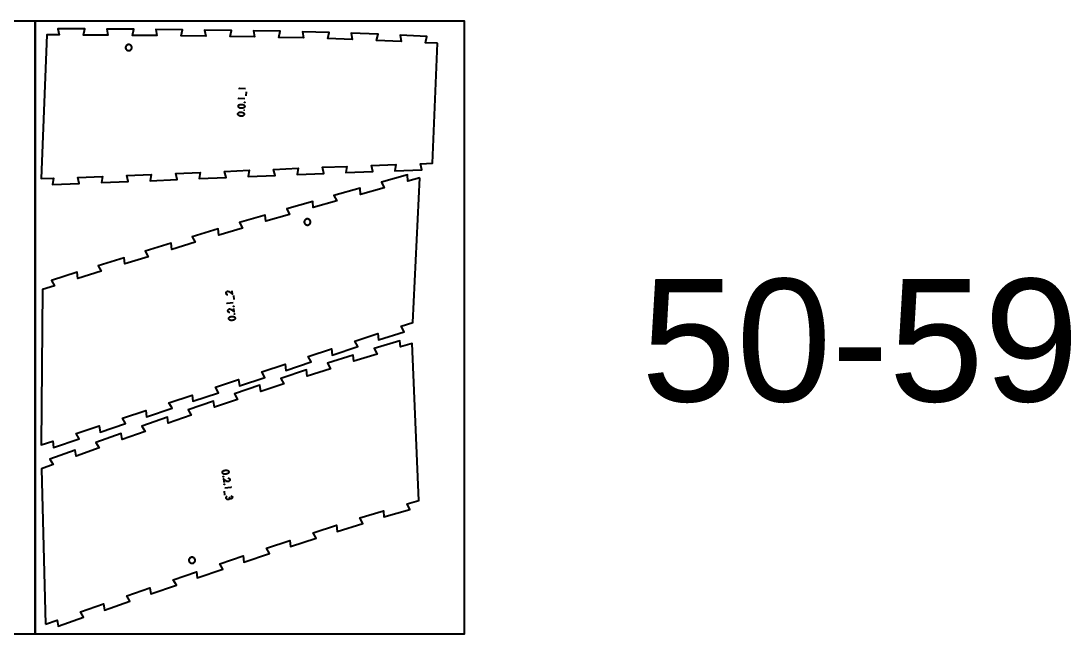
# Model space of a CAD drawing. Header units: millimetres. Extents: x 0 to 7990, y -6000 to -5000.
# Drawn here: x 6277 to 7990, y -6000 to -5000 of the extents above; entities that cross this region are included whole.
import ezdxf

# ---------------------------------------------------------------- set-up
doc = ezdxf.new("R2010")
doc.units = ezdxf.units.MM
doc.header["$MEASUREMENT"] = 0
for name, color, linetype, true_color in [('Default', 18, 'Continuous', 0x000000), ('nest', 18, 'Continuous', 0x000000), ('nest$l_engrave_text', 5, 'Continuous', 0x0000ff), ('nest$l_inner_cut', 3, 'Continuous', 0x00ff00), ('nest$l_outer_cut', 1, 'Continuous', 0xff0000)]:
    doc.layers.add(name, color=color, linetype=linetype, true_color=true_color)

msp = doc.modelspace()

# ---------------------------------------------------------------- linework, layer by layer
at = {"layer": 'Default'}
for points in [[(5600, -6000), (5600, -5000), (6300, -5000), (6300, -6000)], [(6300, -6000), (6300, -5000), (7000, -5000), (7000, -6000)]]:
    msp.add_lwpolyline(points, close=True, dxfattribs=at)
at = {"layer": 'nest$l_engrave_text'}
for points in [[(6633.3, -5111.1), (6633.4, -5109.7), (6643.2, -5110.2)], [(6644.6, -5122), (6644.9, -5115.3)], [(6632.5, -5127.4), (6632.6, -5125.9), (6642.3, -5126.5)], [(6614.6, -5446.8), (6614.2, -5446.7), (6613.5, -5446.5), (6613, -5446.2), (6612.5, -5445.9), (6612, -5445.1), (6611.6, -5444.2), (6611.6, -5443.7), (6611.7, -5443.1), (6611.9, -5442.5), (6612.2, -5442.1), (6613, -5441.3), (6613.5, -5441.1), (6614, -5440.9), (6615, -5441), (6615.3, -5441.1), (6615.5, -5441.1), (6615.9, -5441.3), (6622, -5445.7), (6621.3, -5440)], [(6613.8, -5461.6), (6613.6, -5460.2), (6623.4, -5459.1)], [(6624.9, -5454.4), (6624.2, -5447.7)], [(6617.7, -5475.7), (6617.2, -5475.6), (6616.5, -5475.4), (6616, -5475.1), (6615.6, -5474.8), (6615, -5474), (6614.7, -5473.1), (6614.6, -5472.5), (6614.7, -5472), (6614.9, -5471.5), (6615.2, -5471), (6616.1, -5470.2), (6616.6, -5470), (6617.1, -5469.8), (6617.5, -5469.8), (6618, -5469.9), (6618.3, -5470), (6618.5, -5470), (6618.9, -5470.2), (6625, -5474.6), (6624.4, -5468.8)], [(6614.7, -5745.5), (6615.2, -5745.6), (6615.8, -5745.7), (6616.4, -5746), (6616.8, -5746.3), (6617.4, -5747.1), (6617.8, -5748), (6617.8, -5748.5), (6617.7, -5749.1), (6617.6, -5749.6), (6617.3, -5750.1), (6616.5, -5750.9), (6616, -5751.2), (6615.5, -5751.3), (6614.5, -5751.3), (6614.2, -5751.3), (6614.1, -5751.2), (6613.6, -5751), (6607.4, -5746.8), (6608.2, -5752.6)], [(6608.2, -5767), (6609.2, -5773.7)], [(6619, -5759.5), (6619.2, -5760.9), (6609.6, -5762.2)], [(6619.6, -5774.4), (6620.5, -5774.9), (6621, -5775.3), (6621.5, -5775.9), (6621.8, -5776.7), (6621.7, -5777.6), (6621.4, -5778.5), (6620.7, -5779.1), (6619.9, -5779.4), (6619, -5779.4), (6618.2, -5778.9), (6617.6, -5778.2), (6617.2, -5777.3), (6617.1, -5778.7), (6616.7, -5779.8), (6616, -5780.4), (6615.1, -5780.8), (6614.4, -5780.8), (6613.7, -5780.7), (6613.1, -5780.5), (6612.6, -5780.1), (6611.9, -5779.1), (6611.5, -5777.7), (6611.6, -5776.9), (6612, -5776.1), (6612.5, -5775.5), (6613.3, -5774.9)]]:
    msp.add_lwpolyline(points, dxfattribs=at)
for points in [[(6641.3, -5141), (6640.8, -5141.5), (6640, -5141.9), (6639, -5142.2), (6638.9, -5142.2), (6638.7, -5142.3), (6638.4, -5142.3), (6637.9, -5142.3), (6636.7, -5142.3), (6635.5, -5142.2), (6635, -5142.1), (6634.6, -5142), (6634.4, -5142), (6634.2, -5142), (6633.7, -5141.8), (6633.1, -5141.5), (6632.7, -5141.2), (6632.4, -5141), (6631.9, -5140.3), (6631.7, -5139.7), (6631.6, -5139), (6631.7, -5138.1), (6632.1, -5137.4), (6632.5, -5136.9), (6633.3, -5136.5), (6633.9, -5136.3), (6634.8, -5136.1), (6635.5, -5136), (6636.6, -5136), (6637.6, -5136.1), (6638.4, -5136.1), (6639.2, -5136.3), (6639.8, -5136.5), (6640.4, -5136.8), (6641, -5137.3), (6641.4, -5137.8), (6641.7, -5138.3), (6641.9, -5138.9), (6641.9, -5139.5), (6641.8, -5140.2)], [(6641.5, -5132.7), (6641.6, -5132.6), (6641.8, -5132.5), (6641.9, -5132.6), (6642, -5132.8), (6641.9, -5132.9), (6641.7, -5133), (6641.6, -5132.9)], [(6640.7, -5153.7), (6640.1, -5154.2), (6639.3, -5154.7), (6638.3, -5155), (6638.2, -5155), (6638, -5155), (6637.7, -5155.1), (6637.3, -5155.1), (6636, -5155.1), (6634.8, -5155), (6634.3, -5154.9), (6633.9, -5154.8), (6633.7, -5154.7), (6633.6, -5154.7), (6632.4, -5154.2), (6632, -5153.9), (6631.8, -5153.7), (6631.2, -5153), (6631, -5152.4), (6630.9, -5151.7), (6631, -5150.9), (6631.4, -5150.2), (6631.9, -5149.7), (6632.6, -5149.2), (6633.2, -5149), (6634.1, -5148.8), (6634.9, -5148.7), (6635.9, -5148.7), (6636.9, -5148.8), (6637.7, -5148.9), (6638.5, -5149.1), (6639.1, -5149.2), (6639.8, -5149.6), (6640.3, -5150), (6640.8, -5150.5), (6641, -5151), (6641.2, -5151.6), (6641.3, -5152.2), (6641.1, -5152.9)], [(6640.9, -5145.5), (6640.9, -5145.3), (6641.1, -5145.2), (6641.3, -5145.3), (6641.3, -5145.5), (6641.3, -5145.7), (6641.1, -5145.7), (6640.9, -5145.6)], [(6623.6, -5465.5), (6623.6, -5465.3), (6623.8, -5465.2), (6623.9, -5465.2), (6624, -5465.4), (6624, -5465.6), (6623.8, -5465.7), (6623.6, -5465.6)], [(6624.9, -5478.2), (6624.9, -5478), (6625.1, -5477.9), (6625.3, -5477.9), (6625.4, -5478.1), (6625.3, -5478.3), (6625.1, -5478.3), (6625, -5478.3)], [(6626, -5486.3), (6625.5, -5486.9), (6624.8, -5487.5), (6623.9, -5487.9), (6623.8, -5488), (6623.6, -5488), (6623.3, -5488.1), (6622.9, -5488.2), (6621.6, -5488.4), (6620.4, -5488.5), (6619.9, -5488.4), (6619.5, -5488.4), (6619.3, -5488.4), (6619.1, -5488.4), (6618.5, -5488.3), (6617.9, -5488.1), (6617.5, -5487.9), (6617.2, -5487.7), (6616.6, -5487.1), (6616.2, -5486.5), (6616, -5485.9), (6616, -5485), (6616.3, -5484.3), (6616.7, -5483.7), (6617.3, -5483.2), (6617.9, -5482.8), (6618.8, -5482.5), (6619.5, -5482.3), (6620.5, -5482.2), (6621.5, -5482.1), (6622.3, -5482), (6623.2, -5482.1), (6623.8, -5482.1), (6624.4, -5482.4), (6625.1, -5482.7), (6625.6, -5483.2), (6625.9, -5483.6), (6626.2, -5484.1), (6626.3, -5484.7), (6626.3, -5485.5)], [(6606, -5735.2), (6606.4, -5734.6), (6607.1, -5734), (6608, -5733.5), (6608.1, -5733.4), (6608.3, -5733.4), (6608.6, -5733.3), (6609.1, -5733.2), (6610.3, -5732.9), (6611.5, -5732.8), (6612, -5732.8), (6612.4, -5732.8), (6612.6, -5732.8), (6612.8, -5732.8), (6613.4, -5732.9), (6614, -5733.1), (6614.4, -5733.3), (6614.7, -5733.5), (6615.4, -5734), (6615.7, -5734.6), (6615.9, -5735.3), (6616, -5736.1), (6615.8, -5736.9), (6615.4, -5737.4), (6614.8, -5738), (6614.2, -5738.4), (6613.3, -5738.7), (6612.6, -5738.9), (6611.6, -5739.1), (6610.6, -5739.3), (6609.8, -5739.3), (6609, -5739.3), (6608.4, -5739.3), (6607.7, -5739.1), (6607, -5738.7), (6606.5, -5738.3), (6606.1, -5737.9), (6605.8, -5737.4), (6605.7, -5736.8), (6605.7, -5736)], [(6607.4, -5743.3), (6607.3, -5743.5), (6607.2, -5743.5), (6607, -5743.5), (6606.9, -5743.4), (6606.9, -5743.2), (6607.1, -5743.1), (6607.3, -5743.1)], [(6609.1, -5755.9), (6609.1, -5756.1), (6608.9, -5756.2), (6608.8, -5756.2), (6608.7, -5756), (6608.7, -5755.8), (6608.9, -5755.8), (6609.1, -5755.8)]]:
    msp.add_lwpolyline(points, close=True, dxfattribs=at)
at = {"layer": 'nest$l_inner_cut'}
for points in [[(6453.1, -5038.4), (6452.9, -5038.4), (6452.7, -5038.4), (6452.5, -5038.4), (6452.4, -5038.4), (6452.2, -5038.5), (6452, -5038.5), (6451.8, -5038.5), (6451.7, -5038.5), (6451.5, -5038.6), (6451.3, -5038.6), (6451.2, -5038.7), (6451, -5038.7), (6450.9, -5038.8), (6450.7, -5038.9), (6450.5, -5039), (6450.4, -5039), (6450.2, -5039.1), (6450.1, -5039.2), (6449.9, -5039.3), (6449.8, -5039.4), (6449.7, -5039.5), (6449.5, -5039.6), (6449.4, -5039.7), (6449.3, -5039.9), (6449.2, -5040), (6449, -5040.1), (6448.9, -5040.3), (6448.8, -5040.4), (6448.7, -5040.5), (6448.6, -5040.7), (6448.5, -5040.8), (6448.4, -5041), (6448.4, -5041.1), (6448.3, -5041.3), (6448.2, -5041.4), (6448.1, -5041.6), (6448.1, -5041.8), (6448, -5041.9), (6448, -5042.1), (6447.9, -5042.3), (6447.9, -5042.4), (6447.9, -5042.6), (6447.8, -5042.8), (6447.8, -5042.9), (6447.8, -5043.1), (6447.8, -5043.3), (6447.8, -5043.5), (6447.8, -5043.6), (6447.8, -5043.8), (6447.8, -5044), (6447.8, -5044.2), (6447.9, -5044.3), (6447.9, -5044.5), (6448, -5044.7), (6448, -5044.8), (6448, -5045), (6448.1, -5045.2), (6448.2, -5045.3), (6448.2, -5045.5), (6448.3, -5045.6), (6448.4, -5045.8), (6448.5, -5045.9), (6448.6, -5046.1), (6448.7, -5046.2), (6448.8, -5046.4), (6448.9, -5046.5), (6449, -5046.7), (6449.1, -5046.8), (6449.2, -5046.9), (6449.3, -5047), (6449.5, -5047.1), (6449.6, -5047.3), (6449.7, -5047.4), (6449.9, -5047.5), (6450, -5047.6), (6450.2, -5047.7), (6450.3, -5047.8), (6450.5, -5047.8), (6450.6, -5047.9), (6450.8, -5048), (6450.9, -5048.1), (6451.1, -5048.1), (6451.3, -5048.2), (6451.4, -5048.2), (6451.6, -5048.3), (6451.8, -5048.3), (6451.9, -5048.3), (6452.1, -5048.4), (6452.3, -5048.4), (6452.4, -5048.4), (6452.6, -5048.4), (6452.8, -5048.4), (6453, -5048.4), (6453.1, -5048.4), (6453.3, -5048.4), (6453.5, -5048.4), (6453.7, -5048.3), (6453.8, -5048.3), (6454, -5048.3), (6454.2, -5048.2), (6454.3, -5048.2), (6454.5, -5048.1), (6454.7, -5048.1), (6454.8, -5048), (6455, -5047.9), (6455.1, -5047.8), (6455.3, -5047.8), (6455.4, -5047.7), (6455.6, -5047.6), (6455.7, -5047.5), (6455.9, -5047.4), (6456, -5047.3), (6456.1, -5047.2), (6456.3, -5047), (6456.4, -5046.9), (6456.5, -5046.8), (6456.6, -5046.7), (6456.7, -5046.5), (6456.8, -5046.4), (6456.9, -5046.2), (6457, -5046.1), (6457.1, -5045.9), (6457.2, -5045.8), (6457.3, -5045.6), (6457.3, -5045.5), (6457.4, -5045.3), (6457.5, -5045.2), (6457.5, -5045), (6457.6, -5044.8), (6457.6, -5044.7), (6457.7, -5044.5), (6457.7, -5044.3), (6457.7, -5044.2), (6457.8, -5044), (6457.8, -5043.8), (6457.8, -5043.6), (6457.8, -5043.5), (6457.8, -5043.3), (6457.8, -5043.1), (6457.8, -5042.9), (6457.8, -5042.8), (6457.7, -5042.6), (6457.7, -5042.4), (6457.7, -5042.3), (6457.6, -5042.1), (6457.6, -5041.9), (6457.5, -5041.8), (6457.4, -5041.6), (6457.4, -5041.4), (6457.3, -5041.3), (6457.2, -5041.1), (6457.2, -5041), (6457.1, -5040.8), (6457, -5040.7), (6456.9, -5040.5), (6456.8, -5040.4), (6456.7, -5040.3), (6456.6, -5040.1), (6456.4, -5040), (6456.3, -5039.9), (6456.2, -5039.8), (6456.1, -5039.6), (6455.9, -5039.5), (6455.8, -5039.4), (6455.6, -5039.3), (6455.5, -5039.2), (6455.4, -5039.1), (6455.2, -5039), (6455.1, -5039), (6454.9, -5038.9), (6454.7, -5038.8), (6454.6, -5038.8), (6454.4, -5038.7), (6454.2, -5038.6), (6454.1, -5038.6), (6453.9, -5038.5), (6453.7, -5038.5), (6453.6, -5038.5), (6453.4, -5038.5), (6453.2, -5038.4)], [(6743.7, -5322.9), (6743.5, -5322.9), (6743.3, -5323), (6743.2, -5323), (6743, -5323), (6742.8, -5323.1), (6742.7, -5323.1), (6742.5, -5323.2), (6742.3, -5323.2), (6742.2, -5323.3), (6742, -5323.4), (6741.9, -5323.5), (6741.7, -5323.5), (6741.6, -5323.6), (6741.4, -5323.7), (6741.3, -5323.8), (6741.1, -5323.9), (6741, -5324), (6740.9, -5324.2), (6740.7, -5324.3), (6740.6, -5324.4), (6740.5, -5324.5), (6740.4, -5324.7), (6740.3, -5324.8), (6740.2, -5324.9), (6740.1, -5325.1), (6740, -5325.2), (6739.9, -5325.4), (6739.8, -5325.5), (6739.7, -5325.7), (6739.6, -5325.8), (6739.6, -5326), (6739.5, -5326.1), (6739.5, -5326.3), (6739.4, -5326.5), (6739.4, -5326.6), (6739.3, -5326.8), (6739.3, -5327), (6739.2, -5327.1), (6739.2, -5327.3), (6739.2, -5327.5), (6739.2, -5327.7), (6739.2, -5327.8), (6739.2, -5328), (6739.2, -5328.2), (6739.2, -5328.4), (6739.2, -5328.5), (6739.3, -5328.7), (6739.3, -5328.9), (6739.3, -5329), (6739.4, -5329.2), (6739.4, -5329.4), (6739.5, -5329.5), (6739.5, -5329.7), (6739.6, -5329.9), (6739.7, -5330), (6739.8, -5330.2), (6739.8, -5330.3), (6739.9, -5330.5), (6740, -5330.6), (6740.1, -5330.8), (6740.2, -5330.9), (6740.3, -5331), (6740.4, -5331.2), (6740.6, -5331.3), (6740.7, -5331.4), (6740.8, -5331.6), (6740.9, -5331.7), (6741.1, -5331.8), (6741.2, -5331.9), (6741.3, -5332), (6741.5, -5332.1), (6741.6, -5332.2), (6741.8, -5332.3), (6741.9, -5332.3), (6742.1, -5332.4), (6742.3, -5332.5), (6742.4, -5332.6), (6742.6, -5332.6), (6742.7, -5332.7), (6742.9, -5332.7), (6743.1, -5332.8), (6743.2, -5332.8), (6743.4, -5332.8), (6743.6, -5332.8), (6743.8, -5332.9), (6743.9, -5332.9), (6744.1, -5332.9), (6744.3, -5332.9), (6744.5, -5332.9), (6744.6, -5332.9), (6744.8, -5332.8), (6745, -5332.8), (6745.1, -5332.8), (6745.3, -5332.8), (6745.5, -5332.7), (6745.7, -5332.7), (6745.8, -5332.6), (6746, -5332.6), (6746.1, -5332.5), (6746.3, -5332.4), (6746.5, -5332.3), (6746.6, -5332.3), (6746.8, -5332.2), (6746.9, -5332.1), (6747.1, -5332), (6747.2, -5331.9), (6747.3, -5331.8), (6747.5, -5331.7), (6747.6, -5331.6), (6747.7, -5331.4), (6747.8, -5331.3), (6748, -5331.2), (6748.1, -5331), (6748.2, -5330.9), (6748.3, -5330.8), (6748.4, -5330.6), (6748.5, -5330.5), (6748.6, -5330.3), (6748.6, -5330.2), (6748.7, -5330), (6748.8, -5329.9), (6748.9, -5329.7), (6748.9, -5329.5), (6749, -5329.4), (6749, -5329.2), (6749.1, -5329), (6749.1, -5328.9), (6749.1, -5328.7), (6749.2, -5328.5), (6749.2, -5328.4), (6749.2, -5328.2), (6749.2, -5328), (6749.2, -5327.8), (6749.2, -5327.7), (6749.2, -5327.5), (6749.2, -5327.3), (6749.1, -5327.1), (6749.1, -5327), (6749.1, -5326.8), (6749, -5326.6), (6749, -5326.5), (6748.9, -5326.3), (6748.9, -5326.1), (6748.8, -5326), (6748.7, -5325.8), (6748.7, -5325.7), (6748.6, -5325.5), (6748.5, -5325.4), (6748.4, -5325.2), (6748.3, -5325.1), (6748.2, -5324.9), (6748.1, -5324.8), (6748, -5324.6), (6747.9, -5324.5), (6747.8, -5324.4), (6747.7, -5324.3), (6747.5, -5324.2), (6747.4, -5324), (6747.3, -5323.9), (6747.1, -5323.8), (6747, -5323.7), (6746.8, -5323.6), (6746.7, -5323.5), (6746.5, -5323.5), (6746.4, -5323.4), (6746.2, -5323.3), (6746.1, -5323.2), (6745.9, -5323.2), (6745.7, -5323.1), (6745.6, -5323.1), (6745.4, -5323), (6745.2, -5323), (6745.1, -5323), (6744.9, -5322.9), (6744.7, -5322.9), (6744.5, -5322.9), (6744.4, -5322.9), (6744.2, -5322.9), (6744, -5322.9), (6743.8, -5322.9)], [(6556.7, -5884.7), (6556.9, -5884.6), (6557.1, -5884.6), (6557.2, -5884.6), (6557.4, -5884.5), (6557.6, -5884.5), (6557.7, -5884.4), (6557.9, -5884.4), (6558.1, -5884.3), (6558.2, -5884.2), (6558.4, -5884.1), (6558.5, -5884.1), (6558.7, -5884), (6558.8, -5883.9), (6559, -5883.8), (6559.1, -5883.7), (6559.2, -5883.6), (6559.4, -5883.4), (6559.5, -5883.3), (6559.6, -5883.2), (6559.7, -5883.1), (6559.9, -5882.9), (6560, -5882.8), (6560.1, -5882.7), (6560.2, -5882.5), (6560.3, -5882.4), (6560.4, -5882.2), (6560.4, -5882.1), (6560.5, -5881.9), (6560.6, -5881.8), (6560.7, -5881.6), (6560.7, -5881.5), (6560.8, -5881.3), (6560.8, -5881.1), (6560.9, -5881), (6560.9, -5880.8), (6561, -5880.6), (6561, -5880.4), (6561, -5880.3), (6561, -5880.1), (6561, -5879.9), (6561, -5879.8), (6561, -5879.6), (6561, -5879.4), (6561, -5879.2), (6561, -5879.1), (6561, -5878.9), (6560.9, -5878.7), (6560.9, -5878.6), (6560.9, -5878.4), (6560.8, -5878.2), (6560.7, -5878.1), (6560.7, -5877.9), (6560.6, -5877.7), (6560.6, -5877.6), (6560.5, -5877.4), (6560.4, -5877.3), (6560.3, -5877.1), (6560.2, -5877), (6560.1, -5876.8), (6560, -5876.7), (6559.9, -5876.5), (6559.8, -5876.4), (6559.7, -5876.3), (6559.6, -5876.2), (6559.4, -5876), (6559.3, -5875.9), (6559.2, -5875.8), (6559, -5875.7), (6558.9, -5875.6), (6558.7, -5875.5), (6558.6, -5875.4), (6558.4, -5875.3), (6558.3, -5875.3), (6558.1, -5875.2), (6558, -5875.1), (6557.8, -5875), (6557.6, -5875), (6557.5, -5874.9), (6557.3, -5874.9), (6557.1, -5874.8), (6557, -5874.8), (6556.8, -5874.8), (6556.6, -5874.8), (6556.5, -5874.7), (6556.3, -5874.7), (6556.1, -5874.7), (6555.9, -5874.7), (6555.8, -5874.7), (6555.6, -5874.7), (6555.4, -5874.8), (6555.3, -5874.8), (6555.1, -5874.8), (6554.9, -5874.8), (6554.7, -5874.9), (6554.6, -5874.9), (6554.4, -5875), (6554.2, -5875), (6554.1, -5875.1), (6553.9, -5875.2), (6553.8, -5875.3), (6553.6, -5875.3), (6553.5, -5875.4), (6553.3, -5875.5), (6553.2, -5875.6), (6553, -5875.7), (6552.9, -5875.8), (6552.8, -5875.9), (6552.6, -5876), (6552.5, -5876.2), (6552.4, -5876.3), (6552.3, -5876.4), (6552.2, -5876.6), (6552.1, -5876.7), (6552, -5876.8), (6551.9, -5877), (6551.8, -5877.1), (6551.7, -5877.3), (6551.6, -5877.4), (6551.5, -5877.6), (6551.4, -5877.7), (6551.4, -5877.9), (6551.3, -5878.1), (6551.3, -5878.2), (6551.2, -5878.4), (6551.2, -5878.6), (6551.1, -5878.7), (6551.1, -5878.9), (6551.1, -5879.1), (6551.1, -5879.2), (6551, -5879.4), (6551, -5879.6), (6551, -5879.8), (6551, -5879.9), (6551, -5880.1), (6551.1, -5880.3), (6551.1, -5880.5), (6551.1, -5880.6), (6551.2, -5880.8), (6551.2, -5881), (6551.2, -5881.1), (6551.3, -5881.3), (6551.3, -5881.5), (6551.4, -5881.6), (6551.5, -5881.8), (6551.6, -5881.9), (6551.6, -5882.1), (6551.7, -5882.2), (6551.8, -5882.4), (6551.9, -5882.5), (6552, -5882.7), (6552.1, -5882.8), (6552.2, -5883), (6552.3, -5883.1), (6552.5, -5883.2), (6552.6, -5883.3), (6552.7, -5883.4), (6552.8, -5883.6), (6553, -5883.7), (6553.1, -5883.8), (6553.3, -5883.9), (6553.4, -5884), (6553.5, -5884.1), (6553.7, -5884.1), (6553.9, -5884.2), (6554, -5884.3), (6554.2, -5884.4), (6554.3, -5884.4), (6554.5, -5884.5), (6554.7, -5884.5), (6554.8, -5884.6), (6555, -5884.6), (6555.2, -5884.6), (6555.3, -5884.7), (6555.5, -5884.7), (6555.7, -5884.7), (6555.9, -5884.7), (6556, -5884.7), (6556.2, -5884.7), (6556.4, -5884.7), (6556.6, -5884.7)]]:
    msp.add_lwpolyline(points, close=True, dxfattribs=at)
at = {"layer": 'nest$l_outer_cut'}
for points in [[(6956.6, -5036.4), (6936.7, -5035.4), (6939.2, -5025.5), (6895.4, -5023.3), (6896.9, -5033.4), (6857.1, -5031.7), (6859.5, -5021.7), (6815.7, -5020), (6817.3, -5030.1), (6777.5, -5028.8), (6779.8, -5018.8), (6736, -5017.6), (6737.7, -5027.7), (6697.8, -5026.7), (6700, -5016.8), (6656.2, -5015.9), (6658, -5026), (6618.2, -5025.3), (6620.3, -5015.3), (6576.5, -5014.7), (6578.4, -5024.7), (6538.5, -5024.2), (6540.6, -5014.2), (6496.8, -5013.8), (6498.7, -5023.8), (6458.9, -5023.5), (6460.9, -5013.5), (6417.1, -5013.2), (6419, -5023.2), (6379.2, -5022.9), (6381.2, -5012.9), (6337.4, -5012.7), (6339.4, -5022.7), (6319.4, -5022.6), (6310, -5257.1), (6330, -5256.4), (6328.3, -5266.5), (6372.2, -5265), (6369.9, -5255.1), (6409.8, -5253.6), (6408.2, -5263.7), (6452, -5262), (6449.7, -5252.1), (6489.5, -5250.4), (6488, -5260.5), (6531.9, -5258.7), (6529.4, -5248.8), (6569.3, -5247.1), (6567.8, -5257.1), (6611.6, -5255.3), (6609.2, -5245.3), (6649.1, -5243.6), (6647.5, -5253.7), (6691.4, -5251.9), (6689, -5242), (6728.9, -5240.3), (6727.3, -5250.4), (6771.2, -5248.6), (6768.8, -5238.7), (6808.7, -5237.1), (6807.1, -5247.2), (6851, -5245.5), (6848.6, -5235.6), (6888.5, -5234.2), (6886.8, -5244.2), (6930.7, -5242.7), (6928.4, -5232.8), (6948.4, -5232.1)], [(6927.4, -5256), (6908.1, -5261.4), (6907.3, -5251.2), (6864.8, -5263), (6869.4, -5272.1), (6830.8, -5282.8), (6830, -5272.6), (6787.5, -5284.4), (6792.2, -5293.5), (6753.6, -5304.4), (6752.8, -5294.2), (6710.4, -5306.4), (6715, -5315.4), (6676.5, -5326.6), (6675.6, -5316.5), (6633.3, -5328.9), (6638.1, -5338), (6599.7, -5349.4), (6598.7, -5339.3), (6556.5, -5352), (6561.3, -5361), (6522.9, -5372.7), (6521.9, -5362.6), (6479.8, -5375.5), (6484.6, -5384.5), (6446.3, -5396.3), (6445.3, -5386.2), (6403.2, -5399.3), (6408, -5408.2), (6369.8, -5420.2), (6368.7, -5410), (6326.6, -5423.1), (6331.5, -5432.1), (6312.4, -5438.1), (6310, -5691.6), (6329, -5685.4), (6330.2, -5695.5), (6371.9, -5681.8), (6366.9, -5672.9), (6404.8, -5660.4), (6406, -5670.6), (6447.7, -5656.8), (6442.6, -5647.9), (6480.5, -5635.4), (6481.8, -5645.5), (6523.4, -5631.7), (6518.4, -5622.8), (6556.2, -5610.2), (6557.5, -5620.3), (6599.1, -5606.5), (6594.1, -5597.6), (6631.9, -5585), (6633.2, -5595.2), (6674.8, -5581.3), (6669.8, -5572.4), (6707.7, -5559.9), (6708.9, -5570), (6750.6, -5556.2), (6745.5, -5547.3), (6783.4, -5534.8), (6784.6, -5544.9), (6826.3, -5531.2), (6821.3, -5522.3), (6859.3, -5510), (6860.4, -5520.2), (6902.2, -5506.9), (6897.3, -5497.9), (6916.3, -5492)], [(6317.2, -5983.9), (6336.1, -5977.3), (6337.5, -5987.4), (6379.1, -5972.8), (6373.9, -5964), (6411.8, -5950.8), (6413.2, -5960.9), (6454.8, -5946.4), (6449.7, -5937.6), (6487.5, -5924.5), (6488.9, -5934.6), (6530.6, -5920.2), (6525.4, -5911.4), (6563.3, -5898.4), (6564.7, -5908.5), (6606.4, -5894.2), (6601.3, -5885.4), (6639.3, -5872.6), (6640.5, -5882.7), (6682.3, -5868.7), (6677.3, -5859.8), (6715.3, -5847.2), (6716.5, -5857.4), (6758.4, -5843.7), (6753.4, -5834.8), (6791.6, -5822.5), (6792.7, -5832.7), (6834.8, -5819.5), (6829.9, -5810.5), (6868.2, -5798.9), (6869.1, -5809.1), (6911.4, -5796.7), (6906.7, -5787.7), (6926, -5782.2), (6915.3, -5525.9), (6896.2, -5531.6), (6895.2, -5521.5), (6853.2, -5534.3), (6858, -5543.3), (6819.9, -5555.1), (6818.8, -5545), (6777, -5558.3), (6781.9, -5567.2), (6743.9, -5579.4), (6742.7, -5569.3), (6701, -5583), (6706, -5591.8), (6668.1, -5604.4), (6666.8, -5594.3), (6625.3, -5608.3), (6630.3, -5617.2), (6592.6, -5630.1), (6591.2, -5620), (6549.7, -5634.3), (6554.9, -5643.1), (6517.2, -5656.3), (6515.8, -5646.2), (6474.4, -5660.8), (6479.6, -5669.5), (6442, -5682.9), (6440.5, -5672.8), (6399.2, -5687.6), (6404.4, -5696.4), (6366.9, -5710), (6365.4, -5699.9), (6324.1, -5714.9), (6329.4, -5723.6), (6310.7, -5730.4)]]:
    msp.add_lwpolyline(points, close=True, dxfattribs=at)

# ---------------------------------------------------------------- texts
at = {"layer": 'nest', "insert": (7288.3, -5623.5), "char_height": 200, "width": 886.747, "attachment_point": 7, "line_spacing_factor": 0.963855}
msp.add_mtext('\\fArial;50-59', dxfattribs=at)

doc.saveas('drawing.dxf')
